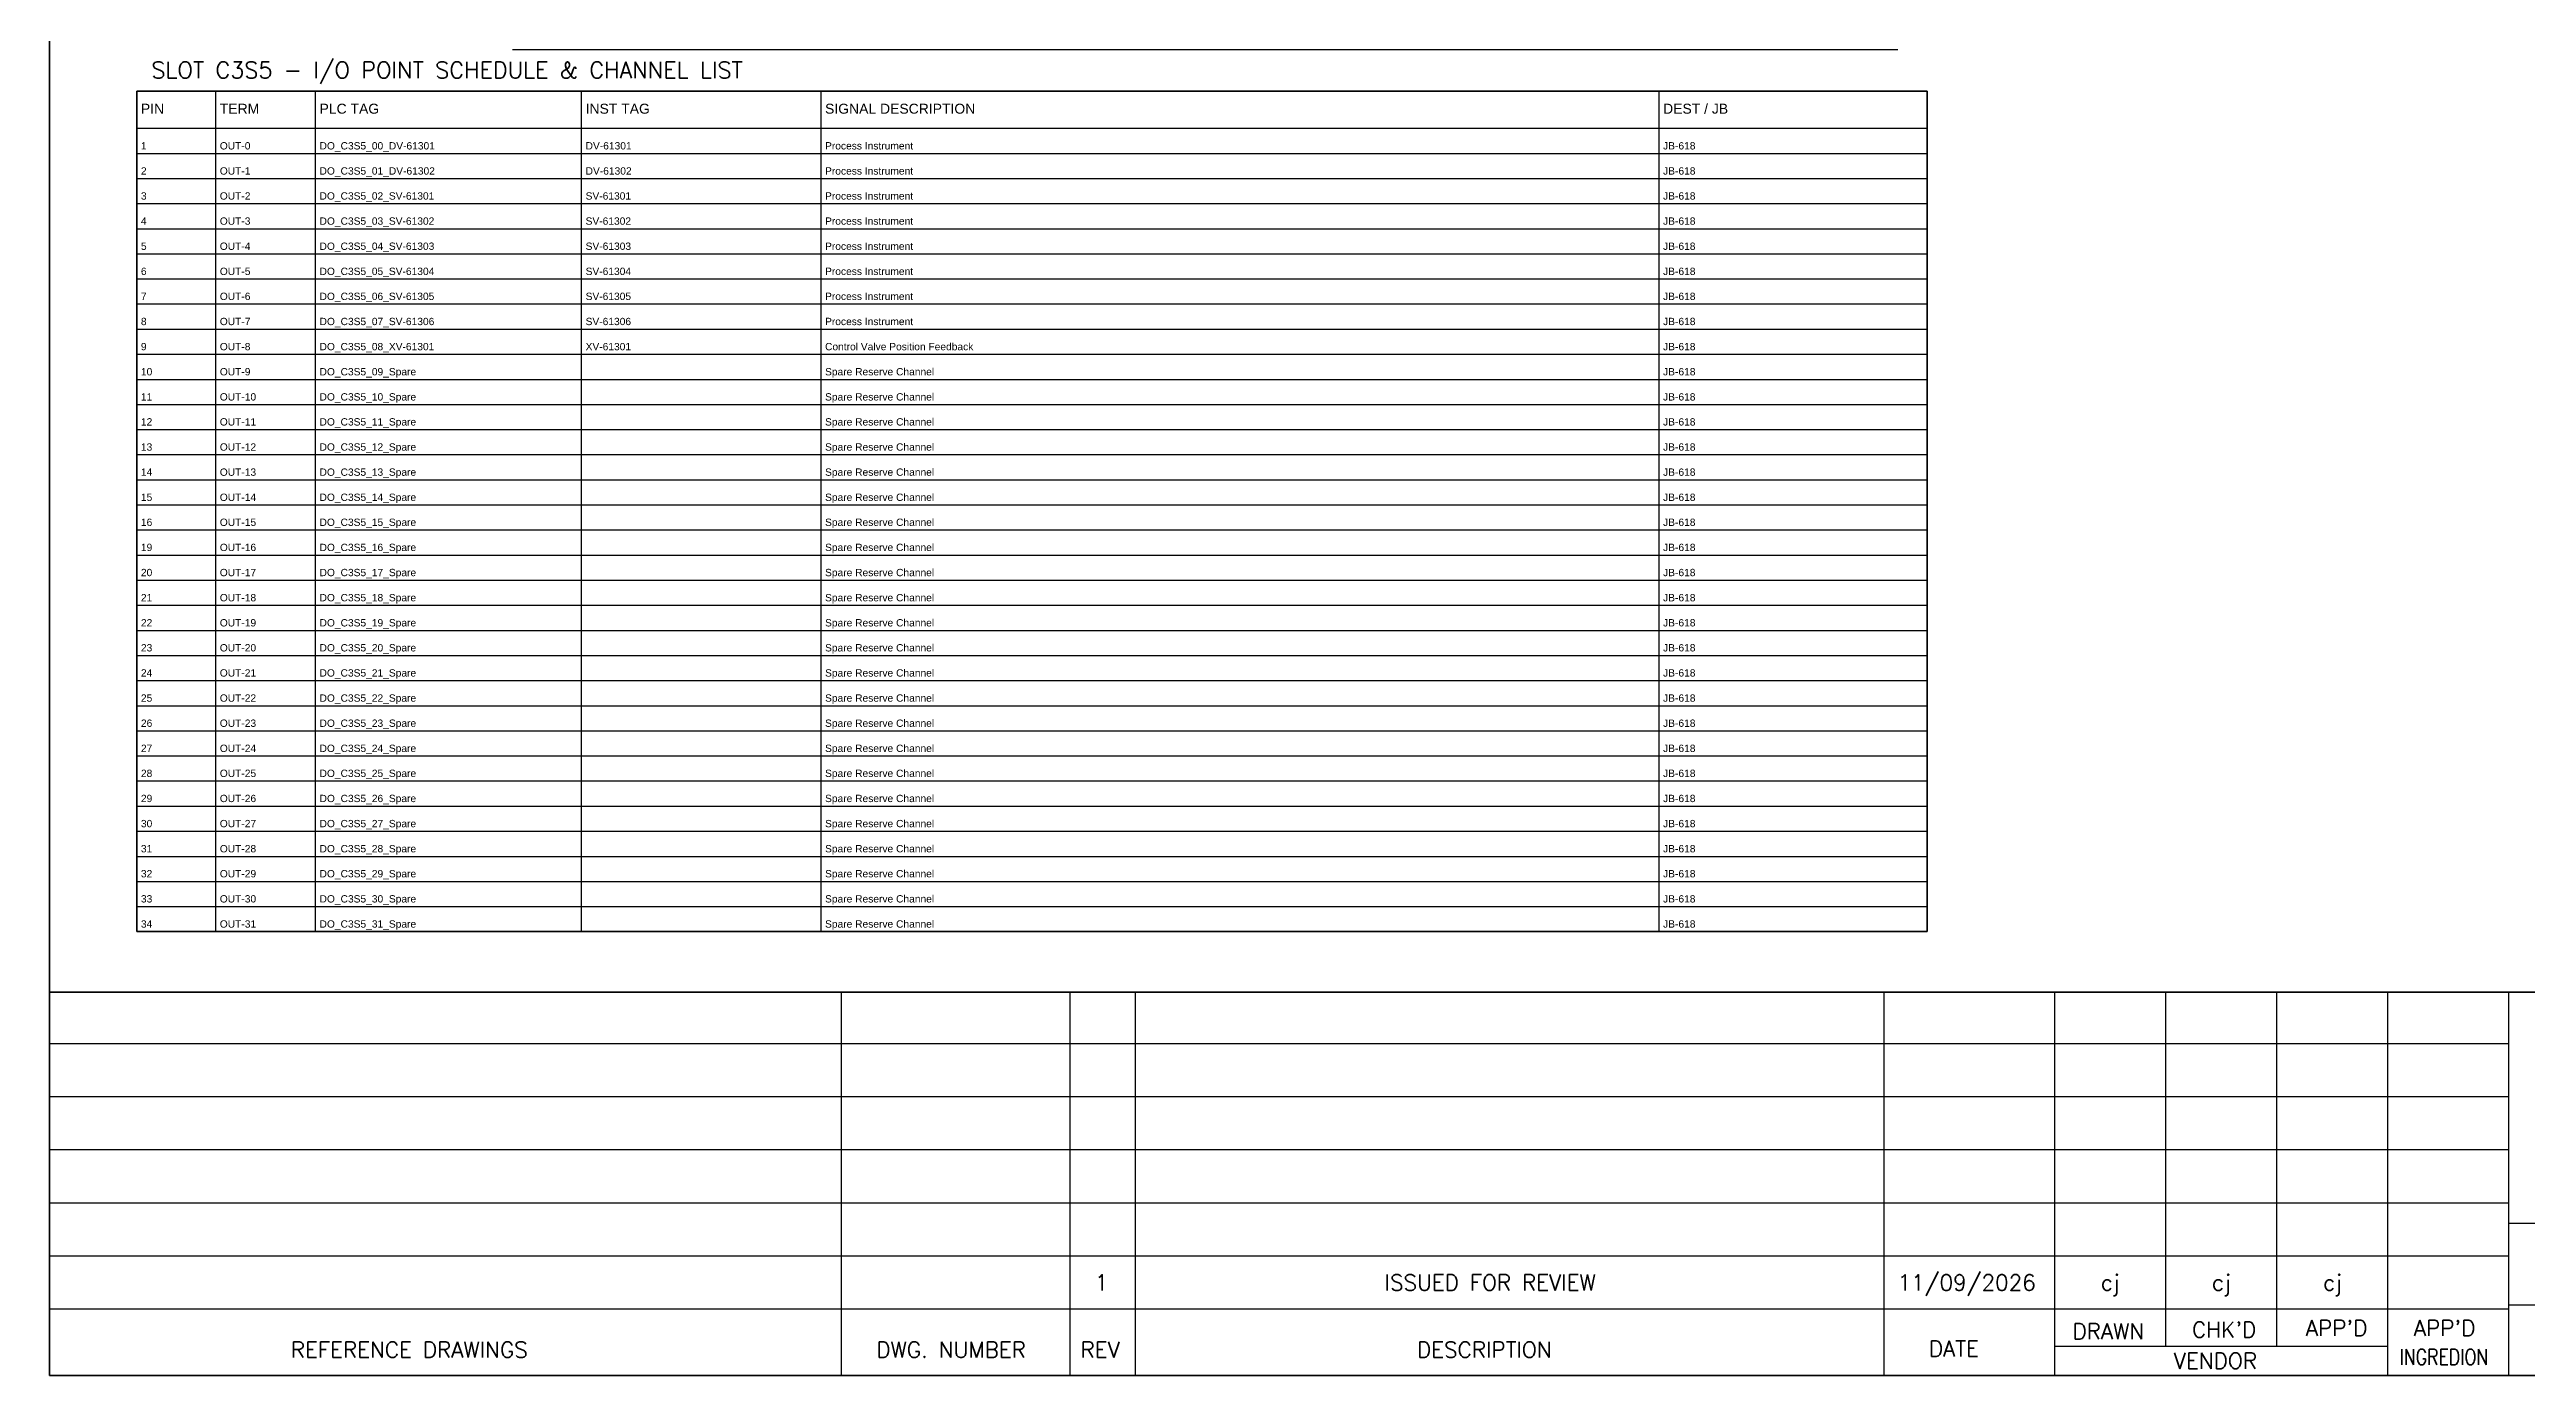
# Model space of a CAD drawing. Header units: millimetres. Extents: x 0 to 54213, y 0 to 2820.
# Drawn here: x 20967 to 22829, y 0 to 997 of the extents above; entities that cross this region are included whole.
import ezdxf
from ezdxf.enums import TextEntityAlignment as Align

# ---------------------------------------------------------------- set-up
doc = ezdxf.new("R2010")
doc.units = ezdxf.units.MM
for name, color, linetype in [('GT_1', 9, 'Continuous'), ('HELPPOINT', 7, 'Continuous'), ('MEMBER', 7, 'Continuous')]:
    doc.layers.add(name, color=color, linetype=linetype)
doc.layers.add('IE-WIRE', color=7, linetype='Continuous', lineweight=25)
doc.styles.add('ROMANS', font='romans.shx', dxfattribs={"width": 0.85, "height": 25})
doc.styles.get("Standard").update_dxf_attribs({"font": 'arial.ttf'})

msp = doc.modelspace()

# ---------------------------------------------------------------- linework, layer by layer
at = {"color": 7}
for p, q in [((21091.5, 333.8), (21091.5, 965.9)), ((21166.5, 333.8), (21166.5, 965.9)), ((21366.5, 333.8), (21366.5, 965.9)), ((21546.5, 333.8), (21546.5, 965.9)), ((22176.5, 333.8), (22176.5, 965.9)), ((21032.2, 937.9), (22378, 937.9))]:
    msp.add_line(p, q, dxfattribs=at)
at = {"color": 8}
for p, q in [((21032.2, 919), (22378, 919)), ((21032.2, 900.1), (22378, 900.1)), ((21032.2, 881.3), (22378, 881.3)), ((21032.2, 862.4), (22378, 862.4)), ((21032.2, 843.5), (22378, 843.5)), ((21032.2, 824.6), (22378, 824.6)), ((21032.2, 805.8), (22378, 805.8)), ((21032.2, 786.9), (22378, 786.9)), ((21032.2, 768), (22378, 768)), ((21032.2, 749.1), (22378, 749.1)), ((21032.2, 730.2), (22378, 730.2)), ((21032.2, 711.4), (22378, 711.4)), ((21032.2, 692.5), (22378, 692.5)), ((21032.2, 673.6), (22378, 673.6)), ((21032.2, 654.7), (22378, 654.7)), ((21032.2, 635.9), (22378, 635.9)), ((21032.2, 617), (22378, 617)), ((21032.2, 598.1), (22378, 598.1)), ((21032.2, 579.2), (22378, 579.2)), ((21032.2, 560.3), (22378, 560.3)), ((21032.2, 541.5), (22378, 541.5)), ((21032.2, 522.6), (22378, 522.6)), ((21032.2, 503.7), (22378, 503.7)), ((21032.2, 484.8), (22378, 484.8)), ((21032.2, 465.9), (22378, 465.9)), ((21032.2, 447.1), (22378, 447.1)), ((21032.2, 428.2), (22378, 428.2)), ((21032.2, 409.3), (22378, 409.3)), ((21032.2, 390.4), (22378, 390.4)), ((21032.2, 371.6), (22378, 371.6)), ((21032.2, 352.7), (22378, 352.7))]:
    msp.add_line(p, q, dxfattribs=at)
msp.add_lwpolyline([(21032.2, 965.9), (22378, 965.9), (22378, 333.8), (21032.2, 333.8)], close=True)
at = {"color": 7}
msp.add_lwpolyline([(21032.2, 333.8), (22378, 333.8), (22378, 965.9), (21032.2, 965.9), (21032.2, 333.8)], dxfattribs=at)
at = {"layer": 'GT_1', "color": 4}
for p, q in [((21561.9, 0), (21561.9, 288.2)), ((21733.8, 0), (21733.8, 288.2)), ((21782.9, 0), (21782.9, 288.2)), ((22345.6, 0), (22345.6, 288.2)), ((22473.9, 0), (22473.9, 288.2)), ((22557.5, 21.8), (22557.5, 288.2)), ((22641, 21.8), (22641, 288.2)), ((22724.3, 0), (22724.3, 288.2)), ((22815.3, 0), (22815.3, 288.2)), ((22815.3, 249.3), (20966.5, 249.3)), ((22815.3, 209.5), (20966.5, 209.5)), ((22815.3, 169.6), (20966.5, 169.6)), ((22815.3, 129.7), (20966.5, 129.7)), ((23602.3, 114.3), (22815.3, 114.3)), ((22815.3, 89.7), (20966.5, 89.7)), ((22815.2, 49.8), (20966.5, 49.8)), ((23602.3, 52.9), (22815.3, 52.9)), ((22724.3, 21.8), (22473.9, 21.8))]:
    msp.add_line(p, q, dxfattribs=at)
at = {"layer": 'HELPPOINT', "color": 4, "lineweight": 35}
for p, q in [((20966.5, 0), (20966.5, 2704.2)), ((20966.5, 0), (20966.5, 2704.2)), ((24859.8, 0), (20966.5, 0)), ((24859.8, 0), (20966.5, 0))]:
    msp.add_line(p, q, dxfattribs=at)
at = {"layer": 'IE-WIRE', "color": 4}
msp.add_line((21314.6, 997.2), (22355.9, 997.2), dxfattribs=at)
at = {"layer": 'MEMBER', "color": 4, "lineweight": 35}
msp.add_line((20966.5, 288.2), (24859.8, 288.2), dxfattribs=at)
msp.add_line((20966.5, 288.2), (24859.8, 288.2), dxfattribs=at)

# ---------------------------------------------------------------- texts
at = {"color": 3}
for s, p in [('PIN', (21035.2, 948.9)), ('TERM', (21094.5, 948.9)), ('PLC TAG', (21169.5, 948.9)), ('INST TAG', (21369.5, 948.9)), ('SIGNAL DESCRIPTION', (21549.5, 948.9)), ('DEST / JB', (22179.5, 948.9))]:
    msp.add_text(s, height=7.5, dxfattribs=at).set_placement(p)
at = {"color": 7}
for s, p in [('1', (21035.2, 922)), ('OUT-0', (21094.5, 922)), ('DO_C3S5_00_DV-61301', (21169.5, 922)), ('DV-61301', (21369.5, 922)), ('Process Instrument', (21549.5, 922)), ('JB-618', (22179.5, 922)), ('2', (21035.2, 903.1)), ('OUT-1', (21094.5, 903.1)), ('DO_C3S5_01_DV-61302', (21169.5, 903.1)), ('DV-61302', (21369.5, 903.1)), ('Process Instrument', (21549.5, 903.1)), ('JB-618', (22179.5, 903.1)), ('3', (21035.2, 884.3)), ('OUT-2', (21094.5, 884.3)), ('DO_C3S5_02_SV-61301', (21169.5, 884.3)), ('SV-61301', (21369.5, 884.3)), ('Process Instrument', (21549.5, 884.3)), ('JB-618', (22179.5, 884.3)), ('4', (21035.2, 865.4)), ('OUT-3', (21094.5, 865.4)), ('DO_C3S5_03_SV-61302', (21169.5, 865.4)), ('SV-61302', (21369.5, 865.4)), ('Process Instrument', (21549.5, 865.4)), ('JB-618', (22179.5, 865.4)), ('5', (21035.2, 846.5)), ('OUT-4', (21094.5, 846.5)), ('DO_C3S5_04_SV-61303', (21169.5, 846.5)), ('SV-61303', (21369.5, 846.5)), ('Process Instrument', (21549.5, 846.5)), ('JB-618', (22179.5, 846.5)), ('6', (21035.2, 827.6)), ('OUT-5', (21094.5, 827.6)), ('DO_C3S5_05_SV-61304', (21169.5, 827.6)), ('SV-61304', (21369.5, 827.6)), ('Process Instrument', (21549.5, 827.6)), ('JB-618', (22179.5, 827.6)), ('7', (21035.2, 808.8)), ('OUT-6', (21094.5, 808.8)), ('DO_C3S5_06_SV-61305', (21169.5, 808.8)), ('SV-61305', (21369.5, 808.8)), ('Process Instrument', (21549.5, 808.8)), ('JB-618', (22179.5, 808.8)), ('8', (21035.2, 789.9)), ('OUT-7', (21094.5, 789.9)), ('DO_C3S5_07_SV-61306', (21169.5, 789.9)), ('SV-61306', (21369.5, 789.9)), ('Process Instrument', (21549.5, 789.9)), ('JB-618', (22179.5, 789.9)), ('9', (21035.2, 771)), ('OUT-8', (21094.5, 771)), ('DO_C3S5_08_XV-61301', (21169.5, 771)), ('XV-61301', (21369.5, 771)), ('Control Valve Position Feedback', (21549.5, 771)), ('JB-618', (22179.5, 771)), ('10', (21035.2, 752.1)), ('OUT-9', (21094.5, 752.1)), ('DO_C3S5_09_Spare', (21169.5, 752.1)), ('Spare Reserve Channel', (21549.5, 752.1)), ('JB-618', (22179.5, 752.1)), ('11', (21035.2, 733.2)), ('OUT-10', (21094.5, 733.2)), ('DO_C3S5_10_Spare', (21169.5, 733.2)), ('Spare Reserve Channel', (21549.5, 733.2)), ('JB-618', (22179.5, 733.2)), ('12', (21035.2, 714.4)), ('OUT-11', (21094.5, 714.4)), ('DO_C3S5_11_Spare', (21169.5, 714.4)), ('Spare Reserve Channel', (21549.5, 714.4)), ('JB-618', (22179.5, 714.4)), ('13', (21035.2, 695.5)), ('OUT-12', (21094.5, 695.5)), ('DO_C3S5_12_Spare', (21169.5, 695.5)), ('Spare Reserve Channel', (21549.5, 695.5)), ('JB-618', (22179.5, 695.5)), ('14', (21035.2, 676.6)), ('OUT-13', (21094.5, 676.6)), ('DO_C3S5_13_Spare', (21169.5, 676.6)), ('Spare Reserve Channel', (21549.5, 676.6)), ('JB-618', (22179.5, 676.6)), ('15', (21035.2, 657.7)), ('OUT-14', (21094.5, 657.7)), ('DO_C3S5_14_Spare', (21169.5, 657.7)), ('Spare Reserve Channel', (21549.5, 657.7)), ('JB-618', (22179.5, 657.7)), ('16', (21035.2, 638.9)), ('OUT-15', (21094.5, 638.9)), ('DO_C3S5_15_Spare', (21169.5, 638.9)), ('Spare Reserve Channel', (21549.5, 638.9)), ('JB-618', (22179.5, 638.9)), ('19', (21035.2, 620)), ('OUT-16', (21094.5, 620)), ('DO_C3S5_16_Spare', (21169.5, 620)), ('Spare Reserve Channel', (21549.5, 620)), ('JB-618', (22179.5, 620)), ('20', (21035.2, 601.1)), ('OUT-17', (21094.5, 601.1)), ('DO_C3S5_17_Spare', (21169.5, 601.1)), ('Spare Reserve Channel', (21549.5, 601.1)), ('JB-618', (22179.5, 601.1)), ('21', (21035.2, 582.2)), ('OUT-18', (21094.5, 582.2)), ('DO_C3S5_18_Spare', (21169.5, 582.2)), ('Spare Reserve Channel', (21549.5, 582.2)), ('JB-618', (22179.5, 582.2)), ('22', (21035.2, 563.3)), ('OUT-19', (21094.5, 563.3)), ('DO_C3S5_19_Spare', (21169.5, 563.3)), ('Spare Reserve Channel', (21549.5, 563.3)), ('JB-618', (22179.5, 563.3)), ('23', (21035.2, 544.5)), ('OUT-20', (21094.5, 544.5)), ('DO_C3S5_20_Spare', (21169.5, 544.5)), ('Spare Reserve Channel', (21549.5, 544.5)), ('JB-618', (22179.5, 544.5)), ('24', (21035.2, 525.6)), ('OUT-21', (21094.5, 525.6)), ('DO_C3S5_21_Spare', (21169.5, 525.6)), ('Spare Reserve Channel', (21549.5, 525.6)), ('JB-618', (22179.5, 525.6)), ('25', (21035.2, 506.7)), ('OUT-22', (21094.5, 506.7)), ('DO_C3S5_22_Spare', (21169.5, 506.7)), ('Spare Reserve Channel', (21549.5, 506.7)), ('JB-618', (22179.5, 506.7)), ('26', (21035.2, 487.8)), ('OUT-23', (21094.5, 487.8)), ('DO_C3S5_23_Spare', (21169.5, 487.8)), ('Spare Reserve Channel', (21549.5, 487.8)), ('JB-618', (22179.5, 487.8)), ('27', (21035.2, 468.9)), ('OUT-24', (21094.5, 468.9)), ('DO_C3S5_24_Spare', (21169.5, 468.9)), ('Spare Reserve Channel', (21549.5, 468.9)), ('JB-618', (22179.5, 468.9)), ('28', (21035.2, 450.1)), ('OUT-25', (21094.5, 450.1)), ('DO_C3S5_25_Spare', (21169.5, 450.1)), ('Spare Reserve Channel', (21549.5, 450.1)), ('JB-618', (22179.5, 450.1)), ('29', (21035.2, 431.2)), ('OUT-26', (21094.5, 431.2)), ('DO_C3S5_26_Spare', (21169.5, 431.2)), ('Spare Reserve Channel', (21549.5, 431.2)), ('JB-618', (22179.5, 431.2)), ('30', (21035.2, 412.3)), ('OUT-27', (21094.5, 412.3)), ('DO_C3S5_27_Spare', (21169.5, 412.3)), ('Spare Reserve Channel', (21549.5, 412.3)), ('JB-618', (22179.5, 412.3)), ('31', (21035.2, 393.4)), ('OUT-28', (21094.5, 393.4)), ('DO_C3S5_28_Spare', (21169.5, 393.4)), ('Spare Reserve Channel', (21549.5, 393.4)), ('JB-618', (22179.5, 393.4)), ('32', (21035.2, 374.6)), ('OUT-29', (21094.5, 374.6)), ('DO_C3S5_29_Spare', (21169.5, 374.6)), ('Spare Reserve Channel', (21549.5, 374.6)), ('JB-618', (22179.5, 374.6)), ('33', (21035.2, 355.7)), ('OUT-30', (21094.5, 355.7)), ('DO_C3S5_30_Spare', (21169.5, 355.7)), ('Spare Reserve Channel', (21549.5, 355.7)), ('JB-618', (22179.5, 355.7)), ('34', (21035.2, 336.8)), ('OUT-31', (21094.5, 336.8)), ('DO_C3S5_31_Spare', (21169.5, 336.8)), ('Spare Reserve Channel', (21549.5, 336.8)), ('JB-618', (22179.5, 336.8))]:
    msp.add_text(s, height=5.5, dxfattribs=at).set_placement(p)
at = {"layer": 'MEMBER', "color": 4, "ltscale": 0.8, "style": 'ROMANS'}
for s, height, p in [('SLOT C3S5 - I/O POINT SCHEDULE & CHANNEL LIST', 12.35, (21043.1, 975.6)), ('DRAWN', 11.88, (22487.3, 27.3)), ("CHK'D", 11.88, (22577.1, 28.5)), ("APP'D", 11.88, (22662.7, 29.7)), ("APP'D", 11.88, (22743.9, 29.7)), ('REFERENCE DRAWINGS', 11.875, (21147.9, 13.4)), ('DWG. NUMBER', 11.875, (21588.1, 13.4)), ('REV', 11.88, (21741.6, 13.4)), ('DESCRIPTION', 11.875, (21994.5, 13.4)), ('DATE', 11.88, (22379.3, 14.2)), ('VENDOR', 11.88, (22563.4, 5.1))]:
    msp.add_text(s, height=height, dxfattribs=at).set_placement(p)
for s, height, p in [('1', 11.9, (21757.4, 69.9)), ('ISSUED FOR REVIEW', 11.875, (22049.5, 69.9)), ('11/09/2026', 11.88, (22407.7, 69.9)), ('cj', 11.88, (22515.6, 69.9)), ('cj', 11.88, (22599.2, 69.9)), ('cj', 11.88, (22682.7, 69.9))]:
    msp.add_text(s, height=height, dxfattribs=at).set_placement(p, align=Align.MIDDLE_CENTER)
at = {"layer": 'MEMBER', "color": 4, "ltscale": 0.8, "style": 'ROMANS', "width": 0.8}
msp.add_text('INGREDION', height=11.88, dxfattribs=at).set_placement((22733.1, 8))

doc.saveas('drawing.dxf')
